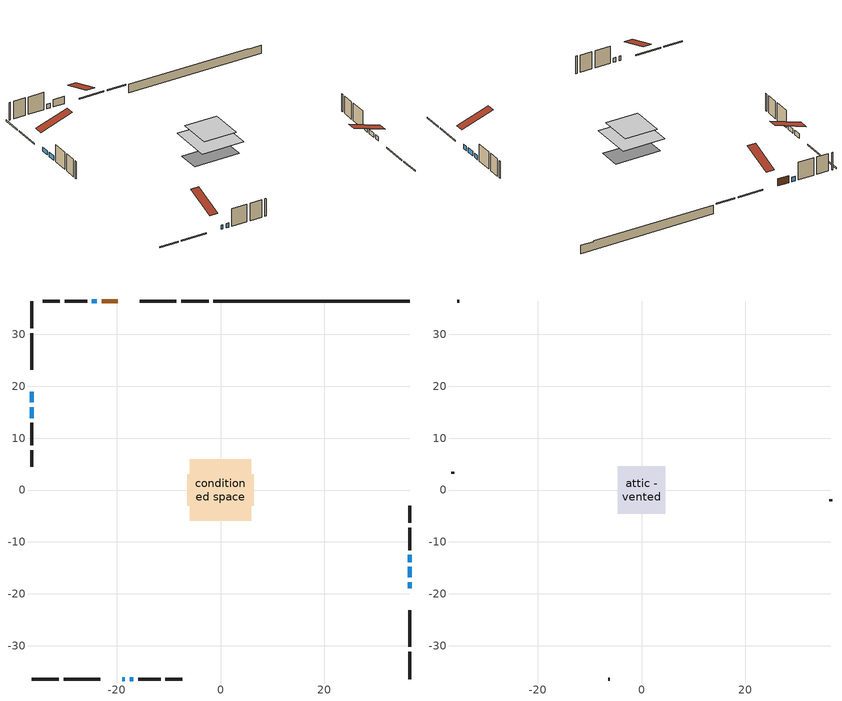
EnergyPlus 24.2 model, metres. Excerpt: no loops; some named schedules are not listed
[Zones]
conditioned space
 floor outside (Floor1 construction): -0.57,-0.57 -0.57,0.57 0.57,0.57 0.57,-0.57 z0.61
 floor outside (Floor2 construction): -0.99,-0.99 -0.99,0.99 0.99,0.99 0.99,-0.99 z0.61
 floor adiabatic (AdiabaticFloorConstruction): -5.92,-5.92 -5.92,5.92 5.92,5.92 5.92,-5.92 z3.05
 floor foundation (Slab1 construction): -6.4,-3.05 -6.4,3.05 6.4,3.05 6.4,-3.05 z-1.83
 wall outside (RimJoist1 construction): -2.3,36.43 -7.56,36.43 / -36.43,-36.43 -31.17,-36.43 / -36.43,36.43 -36.43,31.17 / 36.43,-36.43 36.43,-31.17 z0.61:0.91
 wall outside (RimJoist2 construction): -8.48,36.43 -15.57,36.43 / -30.24,-36.43 -23.15,-36.43 / -36.43,30.24 -36.43,23.15 / 36.43,-30.24 36.43,-23.15 z0.61:0.91
 wall outside (AdiabaticWallConstruction 1): -19.8,36.43 -22.9,36.43 z0.61:2.64
 wall outside (AdiabaticWallConstruction): 36.43,-18.93 36.43,-17.78 / 36.43,-16.85 36.43,-14.82 / -36.43,18.93 -36.43,16.89 / -18.93,-36.43 -18.42,-36.43 / 36.43,-13.89 36.43,-12.5 / -36.43,15.97 -36.43,13.87 / -23.82,36.43 -24.79,36.43 / -17.49,-36.43 -16.79,-36.43 z0.61:1.83
 wall outside (Wall1 construction): -25.72,36.43 -30.04,36.43 / -15.86,-36.43 -11.54,-36.43 / -36.43,12.94 -36.43,8.63 / 36.43,-11.57 36.43,-7.25 z0.61:5.49
 wall outside (Wall2 construction): -30.97,36.43 -34.22,36.43 / -10.61,-36.43 -7.36,-36.43 / -36.43,7.7 -36.43,4.44 / 36.43,-6.32 36.43,-3.07 z0.61:5.49
 wall foundation (FoundationWall1 construction): -1.37,36.43,-1.83 -1.37,36.43,0.61 32.65,36.43,0.61 32.65,36.43,0.45 36.43,36.43,0.45 36.43,36.43,-1.83
 window (WindowConstruction): 36.43,-18.92 36.43,-17.78 z0.61:1.83
 window (WindowConstruction 5): 36.43,-16.85 36.43,-14.82 z0.61:1.83
 window (WindowConstruction 6): -36.43,18.92 -36.43,16.89 z0.61:1.83
 window (WindowConstruction 7): -18.92,-36.43 -18.42,-36.43 z0.61:1.83
 window (WindowConstruction 1): 36.43,-13.89 36.43,-12.5 z0.61:1.83
 window (WindowConstruction 2): -36.43,15.97 -36.43,13.87 z0.61:1.83
 window (WindowConstruction 3): -23.82,36.43 -24.79,36.43 z0.61:1.83
 window (WindowConstruction 4): -17.49,-36.43 -16.79,-36.43 z0.61:1.83
 door (Door): -19.8,36.43 -22.89,36.43 z0.61:2.64
 ceiling adiabatic (AdiabaticFloorConstruction): 5.92,-5.92 5.92,5.92 -5.92,5.92 -5.92,-5.92 z3.05
attic - vented
 floor to conditioned space (Floor3 construction Reversed): -4.61,-4.61 -4.61,4.61 4.61,4.61 4.61,-4.61 z5.49
 wall outside (Wall3 construction): -35.15,36.43 -35.5,36.43 / -6.43,-36.43 -6.08,-36.43 / -36.43,3.51 -36.43,3.17 / 36.43,-2.14 36.43,-1.79 z0.61:5.49
 roof outside (Roof1 construction): -18.87,36.43,5.49 -18.87,27.44,8.48 -16.5,27.44,8.48 -16.5,36.43,5.49; -19.85,-36.43,5.49 -19.85,-27.44,8.48 -22.22,-27.44,8.48 -22.22,-36.43,5.49; -36.43,19.85,5.49 -27.44,19.85,8.48 -27.44,22.22,8.48 -36.43,22.22,5.49; 36.43,-19.85,5.49 27.44,-19.85,8.48 27.44,-22.22,8.48 36.43,-22.22,5.49
[Building]
Building 1: Terrain=Suburbs
[Site:Location]
Regina Intl AP_SK: Latitude {deg}=50.43; Longitude {deg}=-104.67; Time Zone {hr}=-6; Elevation {m}=578; Keep Site Location Information=Yes
[Site:GroundTemperature:Shallow]
-2.28208, -4.75844, -4.95676, -3.7816, 0.936024, 5.63167, 9.70254, 12.2813, 12.5004, 10.403, 6.43594, 1.88434
[Site:WaterMainsTemperature]
Calculation Method=Schedule; Temperature Schedule=mains temperature schedule
[Material] Roughness=Rough; Thermal Absorptance=0.9
Name | Thickness {m} | Conductivity {W/m-K} | Density {kg/m3} | Specific Heat {J/kg-K} | Solar Absorptance | Visible Absorptance
asphalt or fiberglass shingles | 0.00635 | 0.162714 | 1121.4 | 1465.45 | 0.84 | 0.84
ceiling loosefill ins | 0.254 | 0.0480833 | 16.02 | 1046.75 | 0.7 | 0.7
ceiling stud and cavity | 0.1397 | 0.0969892 | 65.682 | 1177.47 | 0.7 | 0.7
concrete 4.0 in. | 0.1016 | 1.803125 | 2242.8 | 837.4 | 0.7 | 0.7
concrete 8.0 in. | 0.2032 | 1.803125 | 2242.8 | 837.4 | 0.7 | 0.7
door material | 0.04445 | 0.0451087 | 512.64 | 1214.23 | 0.7 | 0.7
exterior vertical ins | 0.0725019 | 0.029427 | 32.04 | 1214.23 | 0.7 | 0.7
floor covering | 0.0127 | 0.0433444 | 54.468 | 1339.84 | 0.6 | 0.6
floor rigid ins; rim joist rigid ins; wall rigid ins | 0.051816 | 0.029427 | 32.04 | 1214.23 | 0.7 | 0.7
floor rigid ins 1; wall rigid ins 1 | 0.512978 | 0.029427 | 32.04 | 1214.23 | 0.7 | 0.7
floor stud and cavity | 0.1397 | 0.10182 | 92.3553 | 1139.71 | 0.7 | 0.7
floor stud and cavity 1 | 0.1397 | 0.103547 | 92.3553 | 1139.71 | 0.7 | 0.7
floor stud and cavity 2 | 0.1397 | 1.75129 | 37.0049 | 1207.88 | 0.7 | 0.7
furniture material conditioned space 1 | 0.1524 | 0.115458 | 640.8 | 1214.23 | 0.6 | 0.6
gypsum board | 0.0127 | 0.160291 | 801 | 837.4 | 0.6 | 0.6
gypsum board 1 | 0.0127 | 0.160291 | 801 | 837.4 | 0.7 | 0.7
osb sheathing 0.5 in. | 0.0127 | 0.115458 | 512.64 | 1214.23 | 0.7 | 0.7
osb sheathing 0.75 in. | 0.01905 | 0.115458 | 512.64 | 1214.23 | 0.7 | 0.7
osb sheathing 2.0 in. | 0.0508 | 0.115458 | 512.64 | 1214.23 | 0.7 | 0.7
rim joist stud and cavity | 0.0508 | 0.0440741 | 125.044 | 1163.47 | 0.6 | 0.6
wall stud and cavity | 0.1397 | 0.21101 | 139.0536 | 1170.24 | 0.7 | 0.7
wall stud and cavity 1 | 0.1397 | 0.206614 | 139.0536 | 1170.24 | 0.7 | 0.7
wall stud and cavity 2 | 0.0889 | 6.1454 | 50.32683 | 1063.81 | 0.6 | 0.6
wall stud and cavity 3 | 0.0889 | 0.380278 | 52.3479 | 1209.89 | 0.7 | 0.7
wall stud and cavity 4 | 0.0889 | 0.391764 | 83.0341 | 1211.67 | 0.7 | 0.7
wood siding | 0.0254 | 0.102417 | 544.68 | 1172.36 | 0 | 0
wood siding 1 | 0.00254 | 0.102417 | 544.68 | 1172.36 | 0 | 0
wood siding 2; wood siding 3; wood siding 4 | 0.0254 | 0.102417 | 544.68 | 1172.36 | 0.7 | 0.7
[WindowMaterial:SimpleGlazingSystem]
Name | U-Factor {W/m2-K} | Solar Heat Gain Coefficient
WindowMaterial | 2.99458 | 0.6
WindowMaterial 1 | 2.97073 | 0.62
WindowMaterial 2 | 2.93212 | 0.65
WindowMaterial 3 | 2.929848 | 0.66
WindowMaterial 4 | 3.026374 | 0.55
[Construction]
AdiabaticFloorConstruction: floor stud and cavity 2, floor rigid ins 1, osb sheathing 0.75 in., floor covering
AdiabaticWallConstruction: wood siding 3, wall rigid ins 1, wall stud and cavity 3, gypsum board
AdiabaticWallConstruction 1: wood siding 4, wall rigid ins 1, wall stud and cavity 3, gypsum board
Door: door material
Floor1 construction: floor stud and cavity, floor rigid ins, osb sheathing 0.75 in., floor covering
Floor2 construction: floor stud and cavity 1, floor rigid ins, osb sheathing 0.75 in., floor covering
Floor3 construction Reversed: gypsum board, ceiling stud and cavity, ceiling loosefill ins
FoundationWall1 construction: concrete 8.0 in., gypsum board 1
furniture construction conditioned space 1: furniture material conditioned space 1
PartitionWallConstruction: gypsum board, wall stud and cavity 4, gypsum board
RimJoist1 construction; RimJoist2 construction: wood siding 2, rim joist rigid ins, osb sheathing 2.0 in., rim joist stud and cavity
Roof1 construction: asphalt or fiberglass shingles
Slab1 construction: concrete 4.0 in.
Wall1 construction: wood siding, wall rigid ins, osb sheathing 0.5 in., wall stud and cavity, gypsum board
Wall2 construction: wood siding, wall rigid ins, osb sheathing 0.5 in., wall stud and cavity 1, gypsum board
Wall3 construction: wood siding 1, wall stud and cavity 2
WindowConstruction: WindowMaterial
WindowConstruction 1; WindowConstruction 2; WindowConstruction 4: WindowMaterial 1
WindowConstruction 3: WindowMaterial 2
WindowConstruction 5; WindowConstruction 6: WindowMaterial 3
WindowConstruction 7: WindowMaterial 4
[Zone] Multiplier=1; Part of Total Floor Area=Yes
Name | Volume {m3}
attic - vented | 41.4411
conditioned space | 545.9
[Space]
Name | Zone | Volume {m3}
attic - vented 1 | attic - vented | 41.4411
conditioned space 1 | conditioned space | 545.9
[ZoneInfiltration:EffectiveLeakageArea]
infil attic - vented 1: Zone or Space=attic - vented 1; Schedule=Always On Discrete; Effective Air Leakage Area {cm2}=2690.21; Stack Coefficient=0.000547505; Wind Coefficient=1.58093e-05
[ZoneMixing]
whole house fan mix: Zone or Space=attic - vented; Schedule=Always On Continuous; Design Flow Rate Calculation Method=Flow/Zone; Design Flow Rate {m3/s}=0; Source Zone or Space=conditioned space
[SurfaceProperty:ExposedFoundationPerimeter]
Slab1: Exposed Perimeter Calculation Method=TotalExposedPerimeter; Total Exposed Perimeter {m}=37.795
[InternalMass] Zone or ZoneList=conditioned space; Space or SpaceList=conditioned space 1
Name | Construction | Surface Area {m2}
furniture mass conditioned space 1 | furniture construction conditioned space 1 | 89.416
partition wall mass | PartitionWallConstruction | 223.54
[Lights]
interior lighting: Zone or ZoneList or Space or SpaceList=conditioned space 1; Schedule=interior lighting schedule; Design Level Calculation Method=LightingLevel; Lighting Level {W}=343.2; Return Air Fraction=0; Fraction Radiant=0.6; Fraction Visible=0.2; Fraction Replaceable=1
[People]
occupants: Zone or ZoneList or Space or SpaceList=conditioned space 1; Number of People Schedule=occupants schedule; Number of People Calculation Method=People; Number of People=3; Fraction Radiant=0.314171; Sensible Heat Fraction=0.56303; Activity Level Schedule=occupants activity schedule; Carbon Dioxide Generation Rate {m3/s-W}=0; Enable ASHRAE 55 Comfort Warnings=No; Mean Radiant Temperature Calculation Type=EnclosureAveraged
[ElectricEquipment] Zone or ZoneList or Space or SpaceList=conditioned space 1; Design Level Calculation Method=EquipmentLevel
Name | Schedule | Design Level {W} | Fraction Latent | Fraction Radiant | Fraction Lost
clothes dryer | clothes dryer schedule | 140.772 | 0.015 | 0.081 | 0.85
clothes washer | clothes washer schedule | 32.1985 | 0.03 | 0.162 | 0.7
cooking range | cooking range schedule | 215.147 | 0.08 | 0.432 | 0.2
dishwasher | dishwasher schedule | 66.8632 | 0.3 | 0.18 | 0.4
fridge | fridge schedule | 72.9452 | 0 | 0.6 | 0
mech vent house fan | mech vent house fan schedule | 0 | 0 | 0 | 1
mech vent house fan cfis | mech vent house fan cfis schedule | 0 | 0 | 0 | 0
misc plug loads | misc plug loads schedule | 494.7 | 0.045 | 0.513 | 0.1
whole house fan | Always On Discrete | 0 | 0 | 0 | 1
[OtherEquipment] Zone or ZoneList or Space or SpaceList=conditioned space 1; Design Level Calculation Method=EquipmentLevel
Name | Fuel Type | Schedule | Design Level {W} | Fraction Latent | Fraction Radiant | Fraction Lost
clothes dryer 1 | Electricity | clothes dryer schedule | 0 | 0.015 | 0.081 | 0.85
cooking range 1 | Electricity | cooking range schedule | 0 | 0.08 | 0.432 | 0.2
general water use latent | None | general water use schedule | 62.594 | 1 | 0 | 0
general water use sensible | None | general water use schedule | -61.6891 | 0 | 0.6 | 0
mech vent house fan latent load | None | Always On Discrete | 0 | 1 | 0 | 0
mech vent house fan sensible load | None | Always On Discrete | 0 | 0 | 0 | 0
water heater energy adjustment1 | NaturalGas | Always On Discrete | 0.01 | 0 | 0 | 1
[ZoneInfiltration:DesignFlowRate] Zone or ZoneList or Space or SpaceList=conditioned space 1; Schedule=Always On Discrete; Design Flow Rate Calculation Method=Flow/Zone; Design Flow Rate {m3/s}=0
infil flow; natural vent flow; whole house fan flow
[AvailabilityManager:Scheduled]
central ac and furnace airloop Availability Manager: Schedule=Always On Discrete
[Foundation:Kiva]
Foundation Kiva 1: Initial Indoor Air Temperature {C}=21; Wall Height Above Grade {m}=0.609996; Wall Depth Below Slab {m}=0.2032; Custom Block Material Name 1=exterior vertical ins; Custom Block Depth 1 {m}=2.43998; Custom Block X Position 1 {m}=0.2159; Custom Block Z Position 1 {m}=0
[Foundation:Kiva:Settings]
Soil Conductivity {W/m-K}=0.849921; Soil Density {kg/m3}=1842.3; Soil Specific Heat {J/kg-K}=418.7; Ground Solar Absorptivity=0.9; Ground Thermal Absorptivity=0.9; Ground Surface Roughness {m}=0.03; Far-Field Width {m}=40; Deep-Ground Boundary Condition=ZeroFlux; Deep-Ground Depth {m}=40; Minimum Cell Dimension {m}=0.2; Maximum Cell Growth Coefficient=3; Simulation Timestep=Timestep
[Exterior:Lights]
exterior lighting: Schedule=exterior lighting schedule; Design Level {W}=75.6
[EnergyManagementSystem:GlobalVariable]
central_ac_and_furnace_airloop_Fan_RTF
infil_program_Qfan
infil_program_Qinf
natural_vent_program_Qnv
natural_vent_program_Qwhf
[EnergyManagementSystem:Sensor]
Name | Output:Variable or Output:Meter Index Key | Output:Variable or Output:Meter
airflow_gain | infil flow | Infiltration Sensible Heat Gain Energy
airflow_gain_1 | natural vent flow | Infiltration Sensible Heat Gain Energy
airflow_gain_2 | whole house fan flow | Infiltration Sensible Heat Gain Energy
airflow_loss | infil flow | Infiltration Sensible Heat Loss Energy
airflow_loss_1 | natural vent flow | Infiltration Sensible Heat Loss Energy
airflow_loss_2 | whole house fan flow | Infiltration Sensible Heat Loss Energy
clg_load_cond |  | Cooling:EnergyTransfer:Zone:CONDITIONED SPACE
clg_sp_s; clg_sp_s_1 | cooling setpoint | Schedule Value
clothes_dryer_exhaust_0_sch_s | clothes dryer exhaust 0 schedule | Schedule Value
cool_season | cooling season schedule | Schedule Value
htg_load_cond |  | Heating:EnergyTransfer:Zone:CONDITIONED SPACE
htg_sp_s; htg_sp_s_1 | heating setpoint | Schedule Value
ig_ee_conv | clothes dryer | Electric Equipment Convective Heating Energy
ig_ee_conv_2 | cooking range | Electric Equipment Convective Heating Energy
ig_ee_conv_4 | fridge | Electric Equipment Convective Heating Energy
ig_ee_conv_5 | misc plug loads | Electric Equipment Convective Heating Energy
ig_ee_conv_6 | whole house fan | Electric Equipment Convective Heating Energy
ig_ee_rad | clothes dryer | Electric Equipment Radiant Heating Energy
ig_ee_rad_2 | cooking range | Electric Equipment Radiant Heating Energy
ig_ee_rad_4 | fridge | Electric Equipment Radiant Heating Energy
ig_ee_rad_5 | misc plug loads | Electric Equipment Radiant Heating Energy
ig_ee_rad_6 | whole house fan | Electric Equipment Radiant Heating Energy
ig_lgt_conv | interior lighting | Lights Convective Heating Energy
ig_lgt_rad | interior lighting | Lights Radiant Heating Energy
ig_lgt_vis | interior lighting | Lights Visible Radiation Heating Energy
ig_oe_conv | clothes dryer 1 | Other Equipment Convective Heating Energy
ig_oe_conv_1 | cooking range 1 | Other Equipment Convective Heating Energy
ig_oe_conv_2 | general water use latent | Other Equipment Convective Heating Energy
ig_oe_conv_3 | general water use sensible | Other Equipment Convective Heating Energy
ig_oe_conv_4 | water heater energy adjustment1 | Other Equipment Convective Heating Energy
ig_oe_rad | clothes dryer 1 | Other Equipment Radiant Heating Energy
ig_oe_rad_1 | cooking range 1 | Other Equipment Radiant Heating Energy
ig_oe_rad_2 | general water use latent | Other Equipment Radiant Heating Energy
ig_oe_rad_3 | general water use sensible | Other Equipment Radiant Heating Energy
ig_oe_rad_4 | water heater energy adjustment1 | Other Equipment Radiant Heating Energy
ig_ppl_conv | occupants | People Convective Heating Energy
ig_ppl_rad | occupants | People Radiant Heating Energy
im_conv | furniture mass conditioned space 1 | Surface Inside Face Convection Heat Gain Energy
im_conv_1 | partition wall mass | Surface Inside Face Convection Heat Gain Energy
im_ig | furniture mass conditioned space 1 | Surface Inside Face Internal Gains Radiation Heat Gain Energy
im_ig_1 | partition wall mass | Surface Inside Face Internal Gains Radiation Heat Gain Energy
im_lgt | furniture mass conditioned space 1 | Surface Inside Face Lights Radiation Heat Gain Energy
im_lgt_1 | partition wall mass | Surface Inside Face Lights Radiation Heat Gain Energy
im_sol | furniture mass conditioned space 1 | Surface Inside Face Solar Radiation Heat Gain Energy
im_sol_1 | partition wall mass | Surface Inside Face Solar Radiation Heat Gain Energy
im_surf | furniture mass conditioned space 1 | Surface Inside Face Net Surface Thermal Radiation Heat Gain Energy
im_surf_1 | partition wall mass | Surface Inside Face Net Surface Thermal Radiation Heat Gain Energy
mv_conv | mech vent house fan | Electric Equipment Convective Heating Energy
mv_conv_1 | mech vent house fan cfis | Electric Equipment Convective Heating Energy
mv_conv_2 | mech vent house fan latent load | Other Equipment Convective Heating Energy
mv_conv_3 | mech vent house fan sensible load | Other Equipment Convective Heating Energy
mv_rad | mech vent house fan | Electric Equipment Radiant Heating Energy
mv_rad_1 | mech vent house fan cfis | Electric Equipment Radiant Heating Energy
mv_rad_2 | mech vent house fan latent load | Other Equipment Radiant Heating Energy
mv_rad_3 | mech vent house fan sensible load | Other Equipment Radiant Heating Energy
natural_vent_s | natural vent schedule | Schedule Value
out_pb_s |  | Site Outdoor Air Barometric Pressure
out_wt_s |  | Site Outdoor Air Humidity Ratio
site_vw_s |  | Site Wind Speed
ss_back_out | Window1 | Surface Window Shortwave from Zone Back Out Window Heat Transfer Rate
ss_back_out_1 | Window10 | Surface Window Shortwave from Zone Back Out Window Heat Transfer Rate
ss_back_out_2 | Window12 | Surface Window Shortwave from Zone Back Out Window Heat Transfer Rate
ss_back_out_3 | Window14 | Surface Window Shortwave from Zone Back Out Window Heat Transfer Rate
ss_back_out_4 | Window3 | Surface Window Shortwave from Zone Back Out Window Heat Transfer Rate
ss_back_out_5 | Window5 | Surface Window Shortwave from Zone Back Out Window Heat Transfer Rate
ss_back_out_6 | Window8 | Surface Window Shortwave from Zone Back Out Window Heat Transfer Rate
ss_back_out_7 | Window9 | Surface Window Shortwave from Zone Back Out Window Heat Transfer Rate
ss_conv | Door1 | Surface Inside Face Convection Heat Gain Energy
ss_conv_1 | Window1 | Surface Inside Face Convection Heat Gain Energy
ss_conv_2 | Window10 | Surface Inside Face Convection Heat Gain Energy
ss_conv_3 | Window12 | Surface Inside Face Convection Heat Gain Energy
ss_conv_4 | Window14 | Surface Inside Face Convection Heat Gain Energy
ss_conv_5 | Window3 | Surface Inside Face Convection Heat Gain Energy
ss_conv_6 | Window5 | Surface Inside Face Convection Heat Gain Energy
ss_conv_7 | Window8 | Surface Inside Face Convection Heat Gain Energy
ss_conv_8 | Window9 | Surface Inside Face Convection Heat Gain Energy
ss_ig | Door1 | Surface Inside Face Internal Gains Radiation Heat Gain Energy
ss_ig_1 | Window1 | Surface Inside Face Internal Gains Radiation Heat Gain Energy
ss_ig_2 | Window10 | Surface Inside Face Internal Gains Radiation Heat Gain Energy
ss_ig_3 | Window12 | Surface Inside Face Internal Gains Radiation Heat Gain Energy
ss_ig_4 | Window14 | Surface Inside Face Internal Gains Radiation Heat Gain Energy
ss_ig_5 | Window3 | Surface Inside Face Internal Gains Radiation Heat Gain Energy
ss_ig_6 | Window5 | Surface Inside Face Internal Gains Radiation Heat Gain Energy
ss_ig_7 | Window8 | Surface Inside Face Internal Gains Radiation Heat Gain Energy
ss_ig_8 | Window9 | Surface Inside Face Internal Gains Radiation Heat Gain Energy
ss_lgt | Door1 | Surface Inside Face Lights Radiation Heat Gain Energy
ss_sol | Door1 | Surface Inside Face Solar Radiation Heat Gain Energy
ss_surf | Door1 | Surface Inside Face Net Surface Thermal Radiation Heat Gain Energy
ss_surf_1 | Window1 | Surface Inside Face Net Surface Thermal Radiation Heat Gain Energy
ss_surf_2 | Window10 | Surface Inside Face Net Surface Thermal Radiation Heat Gain Energy
ss_surf_3 | Window12 | Surface Inside Face Net Surface Thermal Radiation Heat Gain Energy
ss_surf_4 | Window14 | Surface Inside Face Net Surface Thermal Radiation Heat Gain Energy
ss_surf_5 | Window3 | Surface Inside Face Net Surface Thermal Radiation Heat Gain Energy
ss_surf_6 | Window5 | Surface Inside Face Net Surface Thermal Radiation Heat Gain Energy
ss_surf_7 | Window8 | Surface Inside Face Net Surface Thermal Radiation Heat Gain Energy
ss_surf_8 | Window9 | Surface Inside Face Net Surface Thermal Radiation Heat Gain Energy
ss_trans_in | Window1 | Surface Window Transmitted Solar Radiation Rate
ss_trans_in_1 | Window10 | Surface Window Transmitted Solar Radiation Rate
ss_trans_in_2 | Window12 | Surface Window Transmitted Solar Radiation Rate
ss_trans_in_3 | Window14 | Surface Window Transmitted Solar Radiation Rate
ss_trans_in_4 | Window3 | Surface Window Transmitted Solar Radiation Rate
ss_trans_in_5 | Window5 | Surface Window Transmitted Solar Radiation Rate
ss_trans_in_6 | Window8 | Surface Window Transmitted Solar Radiation Rate
ss_trans_in_7 | Window9 | Surface Window Transmitted Solar Radiation Rate
ss_trans_out | Window1 | Surface Inside Face Initial Transmitted Diffuse Transmitted Out Window Solar Radiation Rate
ss_trans_out_1 | Window10 | Surface Inside Face Initial Transmitted Diffuse Transmitted Out Window Solar Radiation Rate
ss_trans_out_2 | Window12 | Surface Inside Face Initial Transmitted Diffuse Transmitted Out Window Solar Radiation Rate
ss_trans_out_3 | Window14 | Surface Inside Face Initial Transmitted Diffuse Transmitted Out Window Solar Radiation Rate
ss_trans_out_4 | Window3 | Surface Inside Face Initial Transmitted Diffuse Transmitted Out Window Solar Radiation Rate
ss_trans_out_5 | Window5 | Surface Inside Face Initial Transmitted Diffuse Transmitted Out Window Solar Radiation Rate
ss_trans_out_6 | Window8 | Surface Inside Face Initial Transmitted Diffuse Transmitted Out Window Solar Radiation Rate
ss_trans_out_7 | Window9 | Surface Inside Face Initial Transmitted Diffuse Transmitted Out Window Solar Radiation Rate
s_conv | Floor1 | Surface Inside Face Convection Heat Gain Energy
s_conv_1 | Floor2 | Surface Inside Face Convection Heat Gain Energy
s_conv_10 | RimJoist2:0 | Surface Inside Face Convection Heat Gain Energy
s_conv_11 | RimJoist2:180 | Surface Inside Face Convection Heat Gain Energy
s_conv_12 | RimJoist2:270 | Surface Inside Face Convection Heat Gain Energy
s_conv_13 | RimJoist2:90 | Surface Inside Face Convection Heat Gain Energy
s_conv_14 | Slab1 | Surface Inside Face Convection Heat Gain Energy
s_conv_15 | Wall1:0 | Surface Inside Face Convection Heat Gain Energy
s_conv_16 | Wall1:180 | Surface Inside Face Convection Heat Gain Energy
s_conv_17 | Wall1:270 | Surface Inside Face Convection Heat Gain Energy
s_conv_18 | Wall1:90 | Surface Inside Face Convection Heat Gain Energy
s_conv_19 | Wall2:0 | Surface Inside Face Convection Heat Gain Energy
s_conv_2 | Floor3 | Surface Inside Face Convection Heat Gain Energy
s_conv_20 | Wall2:180 | Surface Inside Face Convection Heat Gain Energy
s_conv_21 | Wall2:270 | Surface Inside Face Convection Heat Gain Energy
s_conv_22 | Wall2:90 | Surface Inside Face Convection Heat Gain Energy
s_conv_3 | FoundationWall1 | Surface Inside Face Convection Heat Gain Energy
s_conv_4 | inferred conditioned ceiling | Surface Inside Face Convection Heat Gain Energy
s_conv_5 | inferred conditioned floor | Surface Inside Face Convection Heat Gain Energy
s_conv_6 | RimJoist1:0 | Surface Inside Face Convection Heat Gain Energy
s_conv_7 | RimJoist1:180 | Surface Inside Face Convection Heat Gain Energy
s_conv_8 | RimJoist1:270 | Surface Inside Face Convection Heat Gain Energy
s_conv_9 | RimJoist1:90 | Surface Inside Face Convection Heat Gain Energy
s_ig | Floor1 | Surface Inside Face Internal Gains Radiation Heat Gain Energy
s_ig_1 | Floor2 | Surface Inside Face Internal Gains Radiation Heat Gain Energy
s_ig_10 | RimJoist2:0 | Surface Inside Face Internal Gains Radiation Heat Gain Energy
s_ig_11 | RimJoist2:180 | Surface Inside Face Internal Gains Radiation Heat Gain Energy
s_ig_12 | RimJoist2:270 | Surface Inside Face Internal Gains Radiation Heat Gain Energy
s_ig_13 | RimJoist2:90 | Surface Inside Face Internal Gains Radiation Heat Gain Energy
s_ig_14 | Slab1 | Surface Inside Face Internal Gains Radiation Heat Gain Energy
s_ig_15 | Wall1:0 | Surface Inside Face Internal Gains Radiation Heat Gain Energy
s_ig_16 | Wall1:180 | Surface Inside Face Internal Gains Radiation Heat Gain Energy
s_ig_17 | Wall1:270 | Surface Inside Face Internal Gains Radiation Heat Gain Energy
s_ig_18 | Wall1:90 | Surface Inside Face Internal Gains Radiation Heat Gain Energy
s_ig_19 | Wall2:0 | Surface Inside Face Internal Gains Radiation Heat Gain Energy
s_ig_2 | Floor3 | Surface Inside Face Internal Gains Radiation Heat Gain Energy
s_ig_20 | Wall2:180 | Surface Inside Face Internal Gains Radiation Heat Gain Energy
s_ig_21 | Wall2:270 | Surface Inside Face Internal Gains Radiation Heat Gain Energy
s_ig_22 | Wall2:90 | Surface Inside Face Internal Gains Radiation Heat Gain Energy
s_ig_3 | FoundationWall1 | Surface Inside Face Internal Gains Radiation Heat Gain Energy
s_ig_4 | inferred conditioned ceiling | Surface Inside Face Internal Gains Radiation Heat Gain Energy
s_ig_5 | inferred conditioned floor | Surface Inside Face Internal Gains Radiation Heat Gain Energy
s_ig_6 | RimJoist1:0 | Surface Inside Face Internal Gains Radiation Heat Gain Energy
s_ig_7 | RimJoist1:180 | Surface Inside Face Internal Gains Radiation Heat Gain Energy
s_ig_8 | RimJoist1:270 | Surface Inside Face Internal Gains Radiation Heat Gain Energy
s_ig_9 | RimJoist1:90 | Surface Inside Face Internal Gains Radiation Heat Gain Energy
s_lgt | Floor1 | Surface Inside Face Lights Radiation Heat Gain Energy
s_lgt_1 | Floor2 | Surface Inside Face Lights Radiation Heat Gain Energy
s_lgt_10 | RimJoist2:0 | Surface Inside Face Lights Radiation Heat Gain Energy
